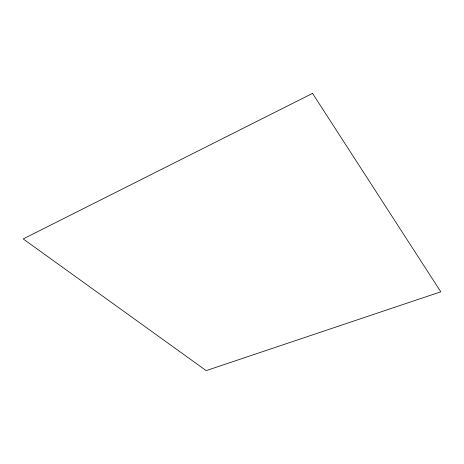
<?xml version="1.0" encoding="UTF-8"?>
<svg xmlns="http://www.w3.org/2000/svg" width="464" height="464" viewBox="0 0 464 464"><rect width="100%" height="100%" fill="white"/><g stroke="black" fill="none" stroke-linecap="round" stroke-linejoin="round"><path stroke-width="0.7" d="M312.533 93.38L23.2 238.931L206.173 370.62L440.8 291.798L312.533 93.38"/></g></svg>
